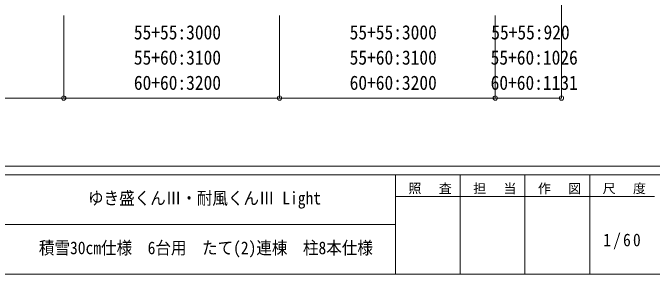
# Model space of a CAD drawing. Units: millimetres at full size, sheet at 1:60; details may follow other scales. Extents: x -16864 to 16864, y -11640 to 11640.
# Drawn here: x 81 to 8971, y -11640 to -8012 of the extents above; entities that cross this region are included whole.
import ezdxf
from ezdxf.enums import TextEntityAlignment as Align

# ---------------------------------------------------------------- set-up
doc = ezdxf.new("R2010")
doc.units = ezdxf.units.MM
doc.header["$LTSCALE"] = 60
doc.header["$PDMODE"] = 32
doc.header["$PDSIZE"] = 60
doc.layers.add('0-8_TABLE1', color=6, linetype='Continuous', lineweight=9)
doc.layers.add('F-0', color=7, linetype='Continuous', lineweight=9)
doc.styles.add('ＭＳ ゴシック', font='')
doc.styles.get('ＭＳ ゴシック').set_extended_font_data('MS Gothic')

msp = doc.modelspace()

# ---------------------------------------------------------------- linework, layer by layer
at = {"layer": '0-8_TABLE1'}
for p, q in [((7709.93, -9195.68), (7709.93, -7545.68)), ((789.53, -9195.68), (789.53, -8047.68)), ((3789.53, -9195.68), (3789.53, -8047.68)), ((6789.53, -9195.68), (6789.53, -8047.68))]:
    msp.add_line(p, q, dxfattribs=at)
msp.add_lwpolyline([(7709.93, -9195.68), (6789.53, -9195.68), (3789.53, -9195.68), (789.53, -9195.68), (-2210.47, -9195.68), (-3129, -9195.68)], dxfattribs=at)
for p in [(789.53, -9195.68), (3789.53, -9195.68), (6789.53, -9195.68), (7709.93, -9195.68)]:
    msp.add_point(p, dxfattribs=at)
at = {"layer": 'F-0', "color": 5, "lineweight": 5}
for p, q in [((-16864.12, -10140), (16015.88, -10140)), ((-16864.12, -10260), (10682.37, -10260)), ((5402.37, -10260), (5402.37, -11640)), ((6302.37, -10260), (6302.37, -11640)), ((7202.37, -10260), (7202.37, -11640)), ((8102.36, -10260), (8102.36, -11640)), ((5402.37, -10560), (9002.37, -10560)), ((-6897.63, -10950), (5402.37, -10950)), ((-16864.12, -11640), (16015.88, -11640))]:
    msp.add_line(p, q, dxfattribs=at)

# ---------------------------------------------------------------- texts
at = {"layer": '0-8_TABLE1', "color": 7, "style": 'ＭＳ ゴシック', "width": 0.9}
for s, p in [('55+55:3000', (1764.53, -8440.68)), ('55+55:3000', (4764.53, -8440.68)), ('55+55:920', (6733.48, -8440.68)), ('55+60:3100', (1764.53, -8790.68)), ('55+60:3100', (4764.53, -8790.68)), ('55+60:1026', (6724.73, -8790.68)), ('60+60:3200', (1764.53, -9140.68)), ('60+60:3200', (4764.53, -9140.68)), ('60+60:1131', (6724.73, -9140.68))]:
    msp.add_text(s, height=197.9, dxfattribs=at).set_placement(p, align=Align.BOTTOM_LEFT)
at = {"layer": 'F-0', "style": 'ＭＳ ゴシック', "width": 0.9}
for s, p in [('ゆき盛くんⅢ・耐風くんⅢ Light', (1127.37, -10725)), ('積雪30cm仕様\u30006台用\u3000たて(2)連棟\u3000柱8本仕様', (444.87, -11415))]:
    msp.add_text(s, height=176, dxfattribs=at).set_placement(p, align=Align.BOTTOM_LEFT)
at = {"layer": 'F-0', "attachment_point": 7, "style": 'ＭＳ ゴシック'}
for s, insert, char_height in [('\\T1.17;照\u3000査', (5582.37, -10530), 132), ('\\T1.17;担\u3000当', (6482.37, -10530), 132), ('\\T1.17;作\u3000図', (7382.37, -10530), 132), ('\\T1.17;尺\u3000度', (8282.37, -10530), 132), ('\\T1.28;\\W0.9;1/60', (8289.87, -11295), 176)]:
    msp.add_mtext(s, dxfattribs=dict(at, insert=insert, char_height=char_height))

doc.saveas('drawing.dxf')
